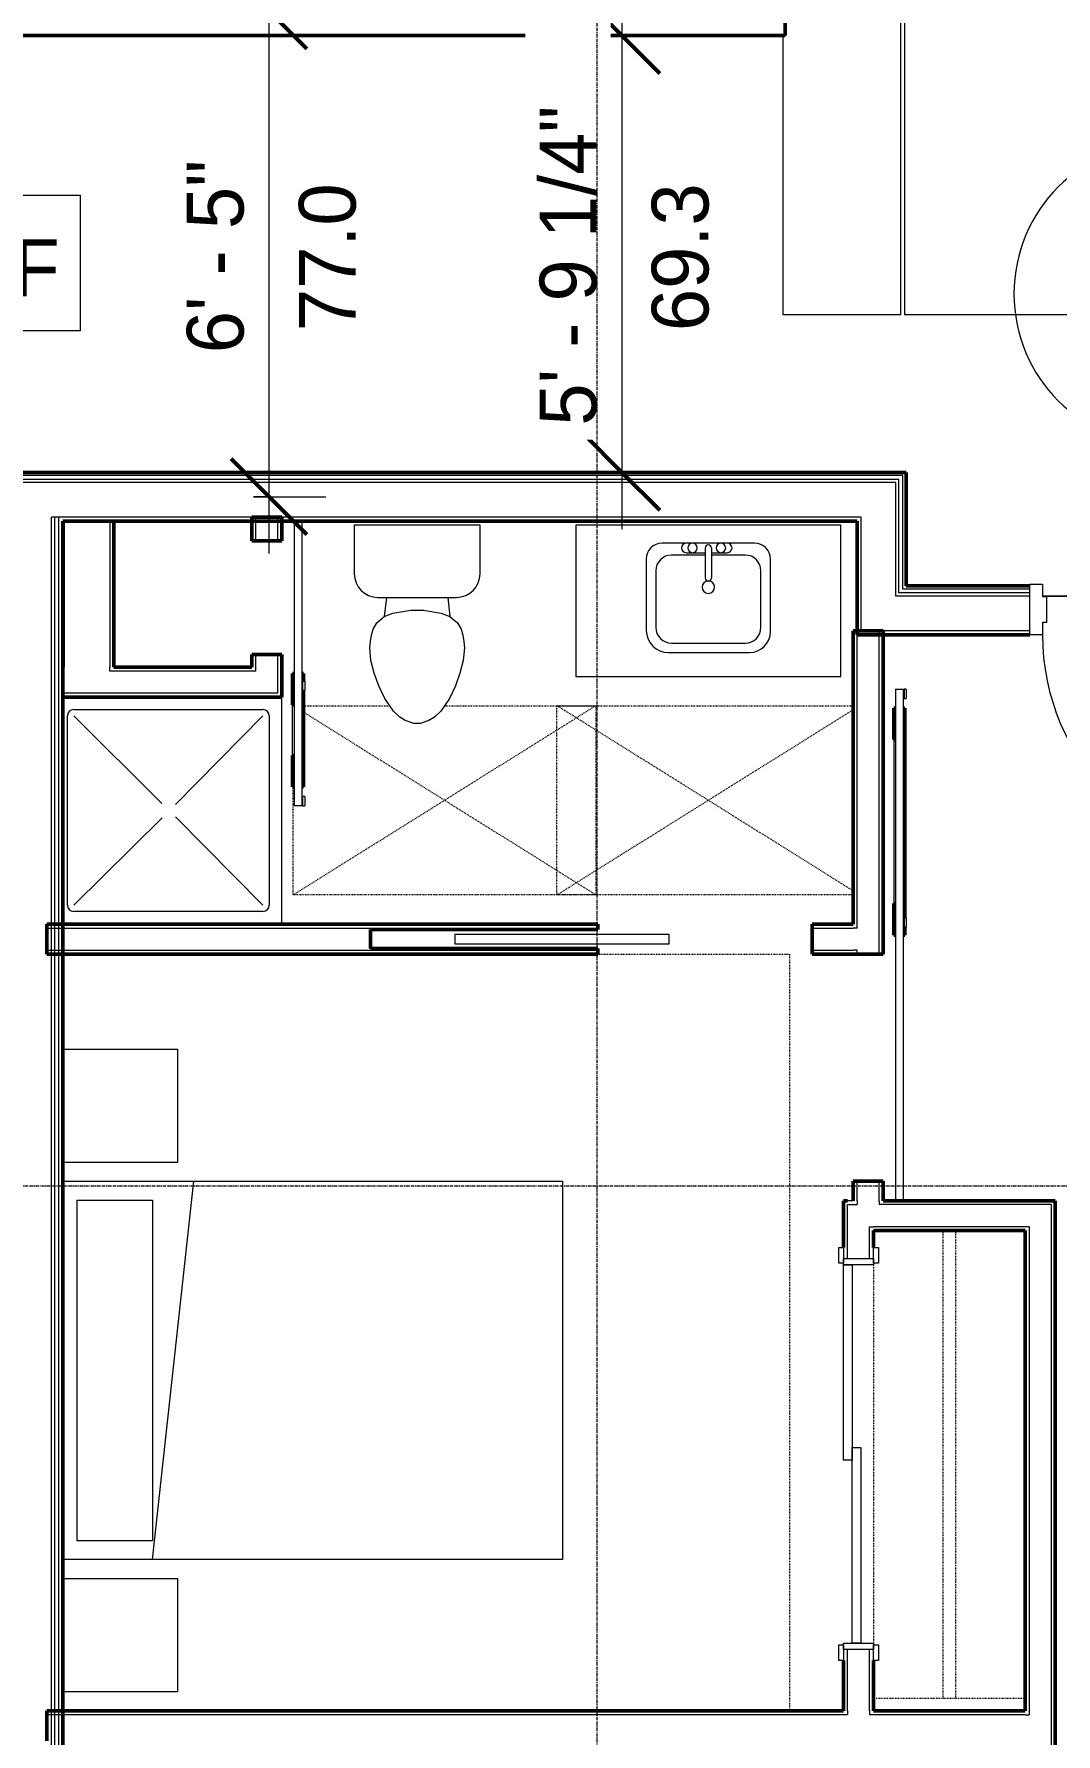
# Model space of a CAD drawing. Header units: inches. Extents: x -4217 to -1814, y 9706 to 12425.
# Drawn here: x -2916.6 to -2754.6, y 11448.3 to 11717.9 of the extents above; entities that cross this region are included whole.
import ezdxf

# ---------------------------------------------------------------- set-up
doc = ezdxf.new("R2010")
doc.units = ezdxf.units.IN
doc.header["$MEASUREMENT"] = 0
doc.linetypes.add('Dash', pattern=[0.25, 0.125, -0.125])
doc.linetypes.add('Grid Line 1_2_', pattern=[0.875, 0.5, -0.125, 0.125, -0.125])
for name, color, linetype, lineweight in [('A-ANNO-DIMS', 211, 'Continuous', 9), ('A-ANNO-DIMS-96', 211, 'Continuous', 9), ('A-AREA-IDEN', 2, 'Continuous', 9), ('A-DOOR-1', 7, 'Continuous', 9), ('A-DOOR-2', 50, 'Continuous', 20), ('A-DOOR-4', 10, 'Continuous', 13), ('A-DOOR-5', 250, 'Continuous', 50), ('A-DOOR-7', 31, 'Continuous', 9), ('A-DOOR-FRAM', 31, 'Continuous', 20), ('A-DOOR-FRAM-1', 50, 'Continuous', 20), ('A-FLOR', 192, 'Continuous', 13), ('A-FLOR-1', 10, 'Continuous', 13), ('A-GENM-HDLN-1', 7, 'Dash', 9), ('A-WALL', 113, 'Continuous', 13), ('A-WALL-3', 250, 'Continuous', 50), ('A-WALL-4', 10, 'Continuous', 13), ('G-ANNO-SYMB-2', 111, 'Continuous', 9), ('I-FURN-1', 7, 'Continuous', 9), ('I-FURN-HDLN-1', 7, 'Dash', 9), ('I-WALL-3', 2, 'Continuous', 50), ('P-SANR-FIXT-2', 7, 'Continuous', 9), ('Q-CASE-3', 7, 'Continuous', 9), ('Q-CASE-HDLN-1', 7, 'Dash', 9), ('S-GRID-1', 1, 'Grid Line 1_2_', 9)]:
    doc.layers.add(name, color=color, linetype=linetype, lineweight=lineweight)
doc.styles.add('Century Gothic', font='ufonts.com_century-gothic.ttf', dxfattribs={"height": 9})
doc.dimstyles.new('OD__1_16__Tol__', dxfattribs={"dimscale": 12, "dimtxt": 9.397514, "dimasz": 1, "dimexe": 0.75, "dimexo": 0.5, "dimgap": 0.125, "dimtad": 1, "dimdec": 4, "dimrnd": 0.0625, "dimzin": 3, "dimdsep": 46, "dimlunit": 4, "dimtxsty": 'Century Gothic', "dimblk1": 'OBLIQUE', "dimblk2": 'OBLIQUE', "dimsah": 1, "dimcen": 0.09, "dimdle": 0.75, "dimazin": 0, "dimtfac": 1, "dimtdec": 4, "dimtix": 1, "dimtmove": 0, "dimatfit": 3, "dimfxl": 1, "dimtvp": 1, "dimtfill": 1, "dimfrac": 2, "dimtolj": 1, "dimtzin": 0, "dimarcsym": 2})

# ---------------------------------------------------------------- blocks, each defined once
blk = doc.blocks.new('DIMBLOCK22-FLOOR PLAN - 2ND FLOOR')
at = {"layer": 'A-ANNO-DIMS-96'}
for p, q in [((-2823.41, 11726.61), (-2823.41, 11639.36)), ((-2820.93, 11717.61), (-2832.41, 11717.61)), ((-2823.41, 11717.61), (-2820.93, 11717.61)), ((-2820.93, 11648.36), (-2832.41, 11648.36)), ((-2823.41, 11648.36), (-2820.93, 11648.36))]:
    blk.add_line(p, q, dxfattribs=at)
at = {"layer": 'A-ANNO-DIMS-96', "lineweight": 50}
for p, q in [((-2823.41, 11717.61), (-2829.41, 11723.61)), ((-2823.41, 11717.61), (-2817.41, 11711.61)), ((-2823.41, 11648.36), (-2829.41, 11654.36)), ((-2823.41, 11648.36), (-2817.41, 11642.36))]:
    blk.add_line(p, q, dxfattribs=at)
at = {"layer": 'A-ANNO-DIMS-96', "color": 0, "insert": (-2818.68, 11670.76), "char_height": 9, "width": 29.356, "attachment_point": 1, "rotation": 90, "line_spacing_factor": 0.984502, "style": 'Century Gothic', "bg_fill": 3, "box_fill_scale": 1.25, "bg_fill_color": 256, "bg_fill_true_color": 13158600, "bg_fill_transparency": 0}
blk.add_mtext('69.3', dxfattribs=at)
at = {"layer": 'A-ANNO-DIMS-96', "color": 0, "insert": (-2836.45, 11655.77), "char_height": 9, "width": 65.3351, "attachment_point": 1, "rotation": 90, "line_spacing_factor": 0.984502, "style": 'Century Gothic', "bg_fill": 3, "box_fill_scale": 1.25, "bg_fill_color": 256, "bg_fill_true_color": 13158600, "bg_fill_transparency": 0}
blk.add_mtext('5\' - 9 1/4"', dxfattribs=at)
blk = doc.blocks.new('_Oblique')
at = {"color": 0, "linetype": 'ByBlock', "lineweight": -2}
blk.add_line((-0.5, -0.5), (0.5, 0.5), dxfattribs=at)
blk = doc.blocks.new('DIMBLOCK23-FLOOR PLAN - 2ND FLOOR')
at = {"layer": 'A-ANNO-DIMS-96'}
for p, q in [((-2879.36, 11635.49), (-2879.36, 11730.49)), ((-2881.84, 11721.49), (-2870.36, 11721.49)), ((-2879.36, 11721.49), (-2881.84, 11721.49)), ((-2881.84, 11644.49), (-2870.36, 11644.49)), ((-2879.36, 11644.49), (-2881.84, 11644.49))]:
    blk.add_line(p, q, dxfattribs=at)
at = {"layer": 'A-ANNO-DIMS-96', "lineweight": 50}
for p, q in [((-2879.36, 11721.49), (-2885.36, 11727.49)), ((-2879.36, 11721.49), (-2873.36, 11715.49)), ((-2879.36, 11644.49), (-2885.36, 11650.49)), ((-2879.36, 11644.49), (-2873.36, 11638.49))]:
    blk.add_line(p, q, dxfattribs=at)
at = {"layer": 'A-ANNO-DIMS-96', "color": 0, "char_height": 9, "attachment_point": 1, "rotation": 90, "line_spacing_factor": 0.984502, "style": 'Century Gothic', "bg_fill": 3, "box_fill_scale": 1.25, "bg_fill_color": 256, "bg_fill_true_color": 13158600, "bg_fill_transparency": 0}
for s, insert, width in [('6\' - 5"', (-2892.39, 11667.25), 37.7691), ('77.0', (-2874.62, 11670.76), 29.356)]:
    blk.add_mtext(s, dxfattribs=dict(at, insert=insert, width=width))

msp = doc.modelspace()

# ---------------------------------------------------------------- linework, layer by layer
at = {"layer": 'A-AREA-IDEN', "flags": 128}
msp.add_lwpolyline([(-2991.82379, 11692.29458), (-2909.32616, 11692.29458), (-2909.32616, 11670.79851), (-2991.82379, 11670.79851)], close=True, dxfattribs=at)
at = {"layer": 'A-DOOR-1'}
for p, q in [((-2788.99687, 11525.47665), (-2788.24687, 11525.47665)), ((-2788.99687, 11522.97665), (-2788.99687, 11525.47665)), ((-2788.24687, 11522.97665), (-2788.99687, 11522.97665)), ((-2788.24687, 11525.47665), (-2788.24687, 11522.97665)), ((-2783.49687, 11525.47665), (-2782.74687, 11525.47665)), ((-2783.49687, 11522.97665), (-2783.49687, 11525.47665)), ((-2782.74687, 11522.97665), (-2783.49687, 11522.97665)), ((-2782.74687, 11525.47665), (-2782.74687, 11522.97665)), ((-2788.99687, 11462.47665), (-2788.24687, 11462.47665)), ((-2788.99687, 11459.97665), (-2788.99687, 11462.47665)), ((-2788.24687, 11462.47665), (-2788.24687, 11459.97665)), ((-2783.49687, 11462.47665), (-2782.74687, 11462.47665)), ((-2783.49687, 11459.97665), (-2783.49687, 11462.47665)), ((-2782.74687, 11462.47665), (-2782.74687, 11459.97665)), ((-2788.24687, 11459.97665), (-2788.99687, 11459.97665)), ((-2782.74687, 11459.97665), (-2783.49687, 11459.97665))]:
    msp.add_line(p, q, dxfattribs=at)
at = {"layer": 'A-DOOR-2'}
for p, q in [((-2849.91354, 11575.11269), (-2849.91354, 11573.61269)), ((-2815.91354, 11575.11269), (-2849.91354, 11575.11269)), ((-2815.91354, 11573.61269), (-2815.91354, 11575.11269)), ((-2849.91354, 11573.61269), (-2815.91354, 11573.61269)), ((-2788.24687, 11522.72665), (-2786.87187, 11522.72665)), ((-2788.24687, 11491.72665), (-2788.24687, 11522.72665)), ((-2786.87187, 11522.72665), (-2786.87187, 11491.72665)), ((-2786.87187, 11493.72665), (-2785.49687, 11493.72665)), ((-2786.87187, 11462.72665), (-2786.87187, 11493.72665)), ((-2785.49687, 11493.72665), (-2785.49687, 11462.72665)), ((-2786.87187, 11491.72665), (-2788.24687, 11491.72665)), ((-2785.49687, 11462.72665), (-2786.87187, 11462.72665))]:
    msp.add_line(p, q, dxfattribs=at)
at = {"layer": 'A-DOOR-4'}
for p, q in [((-2874.02433, 11615.25371), (-2873.69874, 11615.25371)), ((-2874.02433, 11615.25371), (-2874.02433, 11613.75371)), ((-2873.69874, 11615.25371), (-2873.69874, 11613.75371)), ((-2873.69874, 11613.75371), (-2874.02433, 11613.75371)), ((-2780.02581, 11613.98769), (-2780.02581, 11532.98769)), ((-2780.02581, 11613.98769), (-2779.40081, 11613.98769)), ((-2779.40081, 11613.98769), (-2778.77581, 11613.98769)), ((-2778.77581, 11532.98769), (-2778.77581, 11613.98769)), ((-2778.34874, 11613.98769), (-2778.67433, 11613.98769)), ((-2778.67433, 11613.98769), (-2778.67433, 11612.48769)), ((-2778.67433, 11612.48769), (-2778.34874, 11612.48769)), ((-2778.34874, 11613.98769), (-2778.34874, 11612.48769)), ((-2875.62581, 11603.48769), (-2875.62581, 11611.48769)), ((-2780.27581, 11605.98769), (-2780.27581, 11579.98769)), ((-2873.69874, 11596.98769), (-2874.02433, 11596.98769)), ((-2874.02433, 11596.98769), (-2874.02433, 11595.48769)), ((-2873.69874, 11596.98769), (-2873.69874, 11595.48769)), ((-2874.75081, 11595.48769), (-2875.37581, 11595.48769)), ((-2874.12581, 11595.48769), (-2874.75081, 11595.48769)), ((-2874.02433, 11595.48769), (-2873.69874, 11595.48769)), ((-2778.67433, 11577.72166), (-2778.34874, 11577.72166)), ((-2778.67433, 11577.72166), (-2778.67433, 11576.22166)), ((-2778.34874, 11577.72166), (-2778.34874, 11576.22166)), ((-2778.34874, 11576.22166), (-2778.67433, 11576.22166)), ((-2779.40081, 11532.98769), (-2780.02581, 11532.98769)), ((-2778.77581, 11532.98769), (-2779.40081, 11532.98769))]:
    msp.add_line(p, q, dxfattribs=at)
at = {"layer": 'A-DOOR-5'}
for p, q in [((-2875.37581, 11616.48769), (-2875.62581, 11616.48769)), ((-2875.62581, 11616.48769), (-2875.62581, 11611.48769)), ((-2873.87581, 11616.48769), (-2874.12581, 11616.48769)), ((-2873.87581, 11615.25371), (-2873.87581, 11616.48769)), ((-2873.87581, 11598.48769), (-2873.87581, 11613.75371)), ((-2875.62581, 11611.48769), (-2875.36824, 11611.48769)), ((-2780.27581, 11610.98769), (-2780.02502, 11610.98769)), ((-2780.27581, 11605.98769), (-2780.27581, 11610.98769)), ((-2778.77581, 11610.98769), (-2778.52581, 11610.98769)), ((-2778.52581, 11610.98769), (-2778.52581, 11577.72166)), ((-2780.02371, 11605.98769), (-2780.27581, 11605.98769)), ((-2875.37203, 11603.48769), (-2875.62581, 11603.48769)), ((-2875.62581, 11603.48769), (-2875.62581, 11598.48769)), ((-2875.62581, 11598.48769), (-2875.37439, 11598.48769)), ((-2874.12581, 11598.48769), (-2873.87581, 11598.48769)), ((-2780.27581, 11579.98769), (-2780.02581, 11579.98769)), ((-2780.27581, 11574.98769), (-2780.27581, 11579.98769)), ((-2780.02581, 11574.98769), (-2780.27581, 11574.98769)), ((-2778.52581, 11574.98769), (-2778.77581, 11574.98769)), ((-2778.52581, 11576.22166), (-2778.52581, 11574.98769))]:
    msp.add_line(p, q, dxfattribs=at)
at = {"layer": 'A-DOOR-7'}
msp.add_arc((-2720.72374, 11622.6144), 36, 180, 270, dxfattribs=at)
at = {"layer": 'A-DOOR-FRAM'}
for p, q in [((-2758.72374, 11630.6144), (-2756.72374, 11630.6144)), ((-2758.72374, 11622.6144), (-2758.72374, 11630.6144)), ((-2756.72374, 11630.6144), (-2756.72374, 11628.6769)), ((-2756.72374, 11628.6769), (-2756.09874, 11628.6769)), ((-2756.09874, 11628.6769), (-2756.09874, 11624.5519)), ((-2756.72374, 11622.6144), (-2758.72374, 11622.6144)), ((-2756.72374, 11624.5519), (-2756.72374, 11622.6144)), ((-2756.09874, 11624.5519), (-2756.72374, 11624.5519))]:
    msp.add_line(p, q, dxfattribs=at)
at = {"layer": 'A-DOOR-FRAM-1'}
for p, q in [((-2788.24687, 11523.72665), (-2783.49687, 11523.72665)), ((-2788.24687, 11522.72665), (-2788.24687, 11523.72665)), ((-2783.49687, 11523.72665), (-2783.49687, 11522.72665)), ((-2783.49687, 11522.72665), (-2788.24687, 11522.72665)), ((-2788.24687, 11461.72665), (-2788.24687, 11462.72665)), ((-2788.24687, 11462.72665), (-2783.49687, 11462.72665)), ((-2783.49687, 11461.72665), (-2788.24687, 11461.72665)), ((-2783.49687, 11462.72665), (-2783.49687, 11461.72665))]:
    msp.add_line(p, q, dxfattribs=at)
at = {"layer": 'A-FLOR'}
for p, q in [((-2778.57374, 11737.3019), (-2778.57374, 11673.3894)), ((-2779.19874, 11673.3894), (-2779.19874, 11735.3644)), ((-2797.89874, 11717.6144), (-2797.89874, 11673.3894)), ((-2797.89874, 11673.3894), (-2779.19874, 11673.3894)), ((-2778.57374, 11673.3894), (-2739.92374, 11673.3894))]:
    msp.add_line(p, q, dxfattribs=at)
at = {"layer": 'A-FLOR-1'}
for p, q in [((-2720.72374, 11628.7394), (-2756.72374, 11628.7394)), ((-2756.72374, 11628.7394), (-2720.72374, 11628.7394))]:
    msp.add_line(p, q, dxfattribs=at)
at = {"layer": 'A-GENM-HDLN-1'}
for p, q in [((-2827.52374, 11611.36269), (-2875.52374, 11581.36269)), ((-2873.87581, 11611.36269), (-2860.19853, 11611.36269)), ((-2827.52374, 11581.36269), (-2873.87581, 11610.33273)), ((-2851.5531, 11611.36269), (-2827.52374, 11611.36269)), ((-2786.72374, 11582.00331), (-2833.69874, 11611.36269)), ((-2833.69874, 11581.36269), (-2833.69874, 11611.36269)), ((-2833.69874, 11611.36269), (-2786.72374, 11611.36269)), ((-2786.72374, 11610.72206), (-2833.69874, 11581.36269)), ((-2827.52374, 11611.36269), (-2827.52374, 11581.36269)), ((-2875.52374, 11581.36269), (-2875.52374, 11598.48769)), ((-2827.52374, 11581.36269), (-2875.52374, 11581.36269)), ((-2786.72374, 11581.36269), (-2833.69874, 11581.36269))]:
    msp.add_line(p, q, dxfattribs=at)
at = {"layer": 'A-WALL'}
for p, q in [((-2778.84874, 11647.8644), (-3026.02374, 11647.8644)), ((-2779.47374, 11647.2394), (-3025.39874, 11647.2394)), ((-2779.47374, 11629.2394), (-2779.47374, 11647.2394)), ((-2778.84874, 11629.8644), (-2778.84874, 11647.8644)), ((-2779.97374, 11646.7394), (-3024.89874, 11646.7394)), ((-2779.97374, 11628.7394), (-2779.97374, 11646.7394)), ((-2913.82374, 11255.6394), (-2913.82374, 11641.2394)), ((-2785.47374, 11641.2394), (-2913.82374, 11641.2394)), ((-2913.32374, 11446.55019), (-2913.32374, 11641.2394)), ((-2912.69874, 11446.55019), (-2912.69874, 11641.2394)), ((-2785.47374, 11623.2394), (-2785.47374, 11641.2394)), ((-2758.72374, 11628.7394), (-2779.97374, 11628.7394)), ((-2758.72374, 11629.2394), (-2779.47374, 11629.2394)), ((-2758.72374, 11629.8644), (-2778.84874, 11629.8644)), ((-2758.72374, 11623.2394), (-2785.47374, 11623.2394))]:
    msp.add_line(p, q, dxfattribs=at)
at = {"layer": 'A-WALL-3'}
for p, q in [((-2903.94874, 11640.62358), (-2912.07374, 11640.62358)), ((-2912.07374, 11640.62358), (-2912.07374, 11617.48769)), ((-2903.94874, 11617.48769), (-2903.94874, 11640.62358)), ((-2786.72374, 11623.26083), (-2786.72374, 11576.73769)), ((-2781.97374, 11623.26083), (-2786.72374, 11623.26083)), ((-2781.97374, 11571.98769), (-2781.97374, 11623.26083)), ((-2912.07374, 11617.48769), (-2912.07374, 11613.36269)), ((-2882.07374, 11617.48769), (-2903.94874, 11617.48769)), ((-2882.07374, 11619.48769), (-2882.07374, 11617.48769)), ((-2877.32374, 11619.48769), (-2882.07374, 11619.48769)), ((-2877.32374, 11612.73769), (-2877.32374, 11619.48769)), ((-2912.07374, 11613.36269), (-2912.07374, 11612.73769)), ((-2912.07374, 11612.73769), (-2882.07374, 11612.73769)), ((-2882.07374, 11612.73769), (-2877.94874, 11612.73769)), ((-2877.94874, 11612.73769), (-2877.32374, 11612.73769)), ((-2827.24687, 11576.73769), (-2914.57374, 11576.73769)), ((-2914.57374, 11576.73769), (-2914.57374, 11571.98769)), ((-2827.24687, 11575.86269), (-2827.24687, 11576.73769)), ((-2786.72374, 11576.73769), (-2793.24687, 11576.73769)), ((-2793.24687, 11576.73769), (-2793.24687, 11571.98769)), ((-2863.24687, 11572.86269), (-2863.24687, 11575.86269)), ((-2863.24687, 11575.86269), (-2827.24687, 11575.86269)), ((-2914.57374, 11571.98769), (-2827.24687, 11571.98769)), ((-2827.24687, 11572.86269), (-2863.24687, 11572.86269)), ((-2827.24687, 11571.98769), (-2827.24687, 11572.86269)), ((-2793.24687, 11571.98769), (-2786.72374, 11571.98769)), ((-2786.72374, 11571.98769), (-2781.97374, 11571.98769)), ((-2786.72374, 11535.98769), (-2786.72374, 11532.88583)), ((-2781.97374, 11535.98769), (-2786.72374, 11535.98769)), ((-2781.97374, 11532.88583), (-2781.97374, 11535.98769)), ((-2788.24687, 11532.88583), (-2788.24687, 11525.47665)), ((-2787.62187, 11532.88583), (-2788.24687, 11532.88583)), ((-2754.72374, 11532.88583), (-2781.97374, 11532.88583)), ((-2754.72374, 11532.26083), (-2754.72374, 11532.88583)), ((-2754.72374, 11528.13583), (-2754.72374, 11532.26083)), ((-2783.49687, 11525.47665), (-2783.49687, 11528.13583)), ((-2783.49687, 11528.13583), (-2759.47374, 11528.13583)), ((-2759.47374, 11528.13583), (-2759.47374, 11451.98769)), ((-2754.72374, 11425.22665), (-2754.72374, 11528.13583)), ((-2788.24687, 11459.97665), (-2788.24687, 11451.98769)), ((-2783.49687, 11451.98769), (-2783.49687, 11459.97665)), ((-2788.24687, 11451.98769), (-2914.57374, 11451.98769)), ((-2914.57374, 11451.98769), (-2914.57374, 11447.23769)), ((-2759.47374, 11451.98769), (-2783.49687, 11451.98769))]:
    msp.add_line(p, q, dxfattribs=at)
at = {"layer": 'A-WALL-4'}
for p, q in [((-2911.82374, 11640.62358), (-2911.82374, 11617.48769)), ((-2904.57374, 11640.62358), (-2904.57374, 11617.48769)), ((-2786.09874, 11576.11269), (-2786.09874, 11623.26083)), ((-2782.59874, 11571.98769), (-2782.59874, 11623.26083)), ((-2911.82374, 11616.86269), (-2911.82374, 11617.48769)), ((-2904.57374, 11616.86269), (-2904.57374, 11617.48769)), ((-2881.44874, 11616.86269), (-2881.44874, 11619.48769)), ((-2877.94874, 11613.36269), (-2877.94874, 11619.48769)), ((-2911.82374, 11613.36269), (-2911.82374, 11616.86269)), ((-2882.07374, 11616.86269), (-2904.57374, 11616.86269)), ((-2881.44874, 11616.86269), (-2882.07374, 11616.86269)), ((-2911.82374, 11613.36269), (-2912.07374, 11613.36269)), ((-2911.82374, 11613.36269), (-2912.07374, 11613.36269)), ((-2882.07374, 11613.36269), (-2911.82374, 11613.36269)), ((-2881.44874, 11613.36269), (-2882.07374, 11613.36269)), ((-2877.94874, 11613.36269), (-2881.44874, 11613.36269)), ((-2914.57374, 11576.11269), (-2827.24687, 11576.11269)), ((-2793.24687, 11576.11269), (-2786.72374, 11576.11269)), ((-2786.09874, 11576.11269), (-2786.72374, 11576.11269)), ((-2914.57374, 11572.61269), (-2827.24687, 11572.61269)), ((-2793.24687, 11572.61269), (-2786.72374, 11572.61269)), ((-2786.09874, 11572.61269), (-2786.72374, 11572.61269)), ((-2786.09874, 11571.98769), (-2786.09874, 11572.61269)), ((-2786.09874, 11532.88583), (-2786.09874, 11535.98769)), ((-2782.59874, 11532.88583), (-2782.59874, 11535.98769)), ((-2786.72374, 11532.88583), (-2787.62187, 11532.88583)), ((-2787.62187, 11523.72665), (-2787.62187, 11532.26083)), ((-2787.62187, 11532.26083), (-2786.09874, 11532.26083)), ((-2786.09874, 11532.88583), (-2786.09874, 11532.26083)), ((-2782.59874, 11532.88583), (-2782.59874, 11532.26083)), ((-2755.34874, 11532.26083), (-2782.59874, 11532.26083)), ((-2755.34874, 11532.26083), (-2755.34874, 11528.76083)), ((-2784.12187, 11523.72665), (-2784.12187, 11528.76083)), ((-2784.12187, 11528.76083), (-2783.49687, 11528.76083)), ((-2758.84874, 11528.76083), (-2783.49687, 11528.76083)), ((-2758.84874, 11528.76083), (-2758.84874, 11528.13583)), ((-2755.34874, 11528.76083), (-2755.34874, 11528.13583)), ((-2758.84874, 11528.13583), (-2758.84874, 11451.36269)), ((-2755.34874, 11528.13583), (-2755.34874, 11425.22665)), ((-2787.62187, 11451.98769), (-2787.62187, 11461.72665)), ((-2784.12187, 11451.98769), (-2784.12187, 11461.72665)), ((-2787.62187, 11451.36269), (-2914.57374, 11451.36269)), ((-2787.62187, 11451.98769), (-2787.62187, 11451.36269)), ((-2784.12187, 11451.98769), (-2784.12187, 11451.36269)), ((-2759.47374, 11451.36269), (-2784.12187, 11451.36269)), ((-2759.47374, 11451.36269), (-2758.84874, 11451.36269))]:
    msp.add_line(p, q, dxfattribs=at)
at = {"layer": 'G-ANNO-SYMB-2'}
for start, end in [(0, 180), (180, 0)]:
    msp.add_arc((-2737.24351, 11676.66509), 24, start, end, dxfattribs=at)
at = {"layer": 'I-FURN-1'}
for p, q in [((-2911.84899, 11556.91952), (-2893.84899, 11556.91952)), ((-2911.84899, 11538.91952), (-2911.84899, 11556.91952)), ((-2893.84899, 11556.91952), (-2893.84899, 11538.91952)), ((-2893.84899, 11538.91952), (-2911.84899, 11538.91952)), ((-2911.84899, 11535.98769), (-2832.84899, 11535.98769)), ((-2911.84899, 11475.98769), (-2911.84899, 11535.98769)), ((-2897.84899, 11475.98769), (-2891.26937, 11535.98769)), ((-2832.84899, 11535.98769), (-2832.84899, 11475.98769)), ((-2909.84899, 11532.98769), (-2897.84899, 11532.98769)), ((-2909.84899, 11532.98769), (-2909.84899, 11478.98769)), ((-2897.84899, 11532.98769), (-2897.84899, 11478.98769)), ((-2909.84899, 11478.98769), (-2897.84899, 11478.98769)), ((-2832.84899, 11475.98769), (-2911.84899, 11475.98769)), ((-2911.84899, 11472.98769), (-2893.84899, 11472.98769)), ((-2911.84899, 11454.98769), (-2911.84899, 11472.98769)), ((-2893.84899, 11472.98769), (-2893.84899, 11454.98769)), ((-2893.84899, 11454.98769), (-2911.84899, 11454.98769))]:
    msp.add_line(p, q, dxfattribs=at)
at = {"layer": 'I-FURN-HDLN-1'}
for p, q in [((-2827.24687, 11571.98769), (-2796.84899, 11571.98769)), ((-2796.84899, 11571.98769), (-2796.84899, 11451.98769))]:
    msp.add_line(p, q, dxfattribs=at)
at = {"layer": 'I-WALL-3'}
for p, q in [((-2797.52374, 11717.6144), (-2797.52374, 11735.6144)), ((-3073.49874, 11717.6144), (-2797.52374, 11717.6144)), ((-2778.34874, 11648.3644), (-3026.52374, 11648.3644)), ((-2778.34874, 11630.3644), (-2778.34874, 11648.3644)), ((-2912.07374, 11446.55019), (-2912.07374, 11640.6144)), ((-2912.07374, 11640.6144), (-2786.09874, 11640.6144)), ((-2786.09874, 11640.6144), (-2786.09874, 11622.6144)), ((-2758.72374, 11630.3644), (-2778.34874, 11630.3644)), ((-2786.09874, 11622.6144), (-2758.72374, 11622.6144))]:
    msp.add_line(p, q, dxfattribs=at)
at = {"layer": 'P-SANR-FIXT-2'}
for p, q in [((-2845.89959, 11632.27235), (-2845.89959, 11639.99858)), ((-2802.35622, 11637.12358), (-2817.04126, 11637.12358)), ((-2802.35622, 11637.12358), (-2817.04126, 11637.12358)), ((-2806.69874, 11637.12358), (-2813.19874, 11637.12358)), ((-2810.19874, 11636.35977), (-2810.19874, 11631.62142)), ((-2809.19874, 11636.35977), (-2809.19874, 11631.62142)), ((-2819.54126, 11634.62358), (-2819.54126, 11623.30074)), ((-2819.54126, 11634.62358), (-2819.54126, 11623.30074)), ((-2810.19874, 11635.24858), (-2815.54126, 11635.24858)), ((-2813.19874, 11635.62358), (-2810.19874, 11635.62358)), ((-2809.19874, 11635.62358), (-2806.69874, 11635.62358)), ((-2803.85622, 11635.24858), (-2809.19874, 11635.24858)), ((-2799.85622, 11623.12161), (-2799.85622, 11634.62358)), ((-2799.85622, 11623.12161), (-2799.85622, 11634.62358)), ((-2818.04126, 11632.74858), (-2818.04126, 11623.80074)), ((-2801.35622, 11623.80074), (-2801.35622, 11632.74858)), ((-2862.12581, 11628.54613), (-2849.62581, 11628.54613)), ((-2860.73747, 11628.54613), (-2861.08519, 11625.52235)), ((-2851.01415, 11628.54613), (-2850.66643, 11625.52235)), ((-2862.27694, 11624.52235), (-2861.08519, 11625.52235)), ((-2861.08519, 11625.52235), (-2859.71145, 11626.02235)), ((-2859.71145, 11626.02235), (-2856.87581, 11626.52235)), ((-2856.87581, 11626.52235), (-2854.87581, 11626.52235)), ((-2854.87581, 11626.52235), (-2852.04017, 11626.02235)), ((-2852.04017, 11626.02235), (-2850.66643, 11625.52235)), ((-2850.66643, 11625.52235), (-2849.47468, 11624.52235)), ((-2863.11166, 11622.52235), (-2862.84371, 11623.52235)), ((-2862.84371, 11623.52235), (-2862.27694, 11624.52235)), ((-2849.47468, 11624.52235), (-2848.90791, 11623.52235)), ((-2848.90791, 11623.52235), (-2848.63997, 11622.52235)), ((-2863.37581, 11620.52235), (-2863.28866, 11621.51855)), ((-2863.2015, 11618.52996), (-2863.37581, 11620.52235)), ((-2863.28866, 11621.51855), (-2863.11166, 11622.52235)), ((-2848.63997, 11622.52235), (-2848.46297, 11621.51855)), ((-2848.37581, 11620.52235), (-2848.55012, 11618.52996)), ((-2848.46297, 11621.51855), (-2848.37581, 11620.52235)), ((-2815.54126, 11621.30074), (-2803.85622, 11621.30074)), ((-2862.66356, 11616.52235), (-2863.2015, 11618.52996)), ((-2848.55012, 11618.52996), (-2849.08806, 11616.52235)), ((-2816.04126, 11619.80074), (-2803.17709, 11619.80074)), ((-2816.04126, 11619.80074), (-2803.17709, 11619.80074)), ((-2861.93562, 11614.52235), (-2862.66356, 11616.52235)), ((-2861.00301, 11612.52235), (-2861.93562, 11614.52235)), ((-2849.816, 11614.52235), (-2850.74862, 11612.52235)), ((-2849.08806, 11616.52235), (-2849.816, 11614.52235)), ((-2877.32374, 11576.73769), (-2877.32374, 11612.73769)), ((-2859.61558, 11610.52235), (-2861.00301, 11612.52235)), ((-2850.74862, 11612.52235), (-2852.13605, 11610.52235)), ((-2911.32374, 11579.73769), (-2911.32374, 11609.73769)), ((-2910.32374, 11610.73769), (-2880.32374, 11610.73769)), ((-2896.33425, 11595.84622), (-2910.32374, 11609.73769)), ((-2894.19152, 11595.7216), (-2880.32374, 11609.73769)), ((-2879.32374, 11609.73769), (-2879.32374, 11579.73769)), ((-2858.61558, 11609.52235), (-2859.61558, 11610.52235)), ((-2857.74955, 11609.02235), (-2858.61558, 11609.52235)), ((-2853.13605, 11609.52235), (-2854.00207, 11609.02235)), ((-2852.13605, 11610.52235), (-2853.13605, 11609.52235)), ((-2856.37581, 11608.52235), (-2857.74955, 11609.02235)), ((-2855.37581, 11608.52235), (-2856.37581, 11608.52235)), ((-2854.00207, 11609.02235), (-2855.37581, 11608.52235)), ((-2896.29555, 11593.59507), (-2910.32374, 11579.73769)), ((-2894.20812, 11593.73499), (-2880.32374, 11579.73769)), ((-2880.32374, 11578.73769), (-2910.32374, 11578.73769))]:
    msp.add_line(p, q, dxfattribs=at)
for centre, radius, start, end in [((-2817.04126, 11634.62358), 2.5, 90, 180), ((-2817.04126, 11634.62358), 2.5, 90, 180), ((-2813.19874, 11636.37358), 0.75, 90, 270), ((-2812.19874, 11636.37358), 0.75, 0, 180), ((-2812.19874, 11636.37358), 0.75, 180, 0), ((-2809.69874, 11636.35977), 0.5, 0, 180), ((-2807.69874, 11636.37358), 0.75, 0, 180), ((-2807.69874, 11636.37358), 0.75, 180, 0), ((-2806.69874, 11636.37358), 0.75, 270, 90), ((-2802.35622, 11634.62358), 2.5, 0, 90), ((-2802.35622, 11634.62358), 2.5, 0, 90), ((-2815.54126, 11632.74858), 2.5, 90, 180), ((-2803.85622, 11632.74858), 2.5, 0, 90), ((-2862.12581, 11632.27235), 3.72622, 180, 270), ((-2849.62581, 11632.27235), 3.72622, 270, 0), ((-2809.69874, 11630.15624), 1, 0, 180), ((-2809.69874, 11631.62142), 0.5, 180, 0), ((-2809.69874, 11630.15624), 1, 180, 0), ((-2816.04126, 11623.30074), 3.5, 180, 270), ((-2816.04126, 11623.30074), 3.5, 180, 270), ((-2815.54126, 11623.80074), 2.5, 180, 270), ((-2803.85622, 11623.80074), 2.5, 270, 0), ((-2803.17709, 11623.12161), 3.32087, 270, 0), ((-2803.17709, 11623.12161), 3.32087, 270, 0), ((-2910.32374, 11609.73769), 1, 90, 180), ((-2880.32374, 11609.73769), 1, 0, 90), ((-2910.32374, 11579.73769), 1, 180, 270), ((-2880.32374, 11579.73769), 1, 270, 0)]:
    msp.add_arc(centre, radius, start, end, dxfattribs=at)
at = {"layer": 'Q-CASE-3'}
for p, q in [((-2788.69874, 11615.99858), (-2788.69874, 11639.99858)), ((-2830.69874, 11615.99858), (-2788.69874, 11615.99858))]:
    msp.add_line(p, q, dxfattribs=at)
at = {"layer": 'Q-CASE-HDLN-1'}
for p, q in [((-2783.47374, 11528.13583), (-2759.47374, 11528.13583)), ((-2783.47374, 11525.47665), (-2783.47374, 11528.13583)), ((-2772.47374, 11453.97665), (-2772.47374, 11528.13583)), ((-2770.47374, 11453.97665), (-2770.47374, 11528.13583)), ((-2759.47374, 11528.13583), (-2759.47374, 11453.97665)), ((-2783.47374, 11462.47665), (-2783.47374, 11522.97665)), ((-2783.47374, 11453.97665), (-2783.47374, 11459.97665)), ((-2759.47374, 11453.97665), (-2783.47374, 11453.97665))]:
    msp.add_line(p, q, dxfattribs=at)
at = {"layer": 'S-GRID-1'}
msp.add_line((-1814.20638, 11535.1894), (-4168.71446, 11535.1894), dxfattribs=at)

# ---------------------------------------------------------------- texts
at = {"layer": 'A-AREA-IDEN', "insert": (-2988.82379, 11685.29458), "char_height": 9, "width": 92.415, "attachment_point": 1, "style": 'Century Gothic'}
msp.add_mtext('202 - 1910 SF', dxfattribs=at)

# ---------------------------------------------------------------- next in the draw order: dimensions: what is measured, and where the dimension line sits
at = {"layer": 'A-ANNO-DIMS'}
for base, p1, p2, override, picture, middle in [((-2879.35604, 11721.4894), (-2887.84132, 11644.4894), (-2887.84132, 11721.4894), {"dimpost": '<>\\X', "dimfxl": 77}, 'DIMBLOCK23-FLOOR PLAN - 2ND FLOOR', (-2879.35604, 11682.9894)), ((-2823.41408, 11648.3644), (-2814.9288, 11717.6144), (-2814.9288, 11648.3644), {"dimpost": '<>\\X', "dimfxl": 69.25}, 'DIMBLOCK22-FLOOR PLAN - 2ND FLOOR', (-2823.41408, 11682.9894))]:
    dim = msp.add_linear_dim(base=base, p1=p1, p2=p2, angle=90, dimstyle='OD__1_16__Tol__', override=override, dxfattribs=at)
    dim.commit()
    dim.dimension.update_dxf_attribs({"geometry": picture, "text_midpoint": middle})

# ---------------------------------------------------------------- next in the draw order: linework, layer by layer
at = {"layer": 'A-DOOR-4'}
for p, q in [((-2875.37581, 11640.48769), (-2875.37581, 11595.48769)), ((-2875.37581, 11640.48769), (-2874.75081, 11640.48769)), ((-2874.75081, 11640.48769), (-2874.12581, 11640.48769)), ((-2874.12581, 11595.48769), (-2874.12581, 11640.48769))]:
    msp.add_line(p, q, dxfattribs=at)
at = {"layer": 'A-WALL-3'}
for p, q in [((-2882.07374, 11641.24858), (-2882.07374, 11637.48769)), ((-2877.32374, 11641.24858), (-2882.07374, 11641.24858)), ((-2877.32374, 11637.48769), (-2877.32374, 11641.24858)), ((-2882.07374, 11637.48769), (-2877.32374, 11637.48769))]:
    msp.add_line(p, q, dxfattribs=at)
at = {"layer": 'A-WALL-4'}
for p, q in [((-2881.44874, 11637.48769), (-2881.44874, 11641.24858)), ((-2877.94874, 11637.48769), (-2877.94874, 11641.24858))]:
    msp.add_line(p, q, dxfattribs=at)
at = {"layer": 'P-SANR-FIXT-2'}
for p, q in [((-2865.85203, 11639.99858), (-2865.85203, 11632.27235)), ((-2845.89959, 11639.99858), (-2865.85203, 11639.99858))]:
    msp.add_line(p, q, dxfattribs=at)
at = {"layer": 'Q-CASE-3'}
for p, q in [((-2830.69874, 11639.99858), (-2830.69874, 11615.99858)), ((-2788.69874, 11639.99858), (-2830.69874, 11639.99858))]:
    msp.add_line(p, q, dxfattribs=at)
at = {"layer": 'S-GRID-1'}
msp.add_line((-2827.32374, 9836.17969), (-2827.32374, 12376.79045), dxfattribs=at)

doc.saveas('drawing.dxf')
